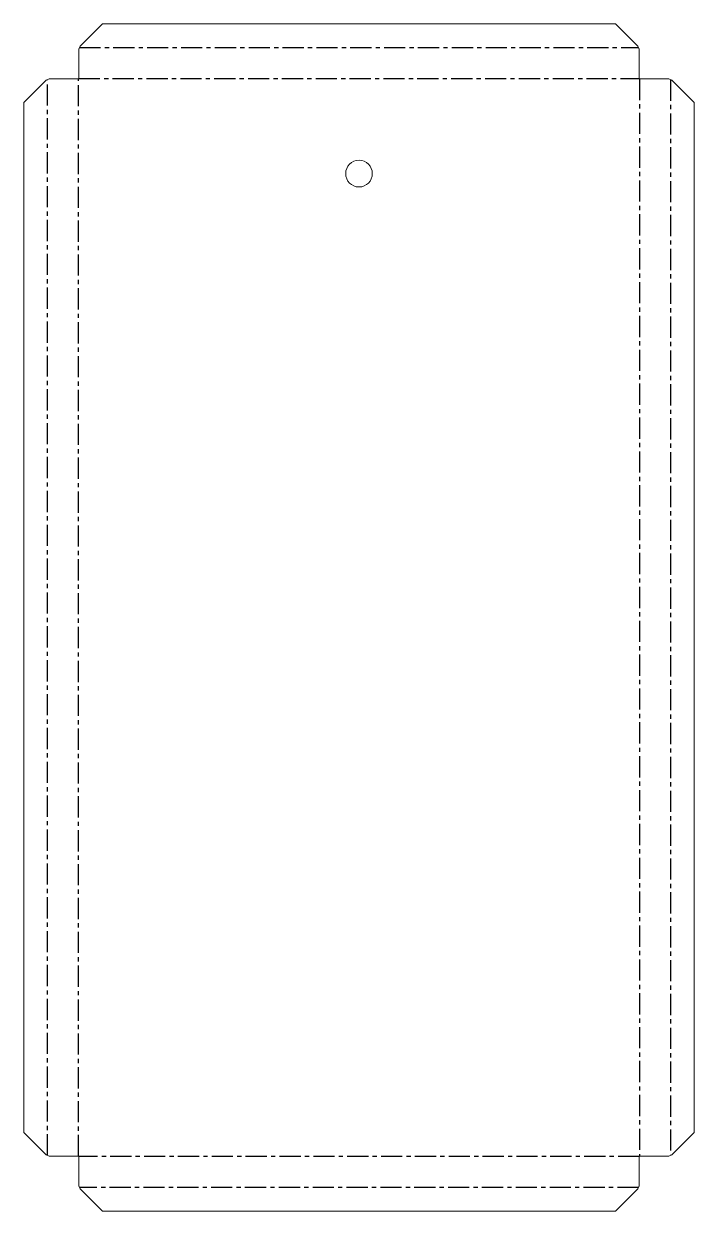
# Model space of a CAD drawing. Header units: millimetres. Extents: x -201 to 201, y -356 to 356.
import ezdxf

# ---------------------------------------------------------------- set-up
doc = ezdxf.new("R2010")
doc.units = ezdxf.units.MM
doc.linetypes.add('CENTERX2', pattern=[20.32, 12.7, -2.54, 2.54, -2.54])

msp = doc.modelspace()

# ---------------------------------------------------------------- linework, layer by layer
at = {"color": 7, "linetype": 'Continuous', "lineweight": 15}
for p, q in [((-153.99, 356.24), (-167.39, 342.84)), ((-153.99, 356.24), (153.99, 356.24)), ((167.39, 342.84), (153.99, 356.24)), ((-167.39, 342.84), (-168.19, 341.02)), ((168.19, 341.02), (167.39, 342.84)), ((-168.19, 323.19), (-168.19, 341.02)), ((168.19, 323.19), (168.19, 341.02)), ((-187.84, 322.39), (-201.24, 308.99)), ((-186.02, 323.19), (-187.84, 322.39)), ((-168.19, 323.19), (-186.02, 323.19)), ((168.19, 323.19), (186.02, 323.19)), ((187.84, 322.39), (186.02, 323.19)), ((201.24, 308.99), (187.84, 322.39)), ((-201.24, -308.99), (-201.24, 308.99)), ((201.24, 308.99), (201.24, -308.99)), ((-201.24, -308.99), (-187.84, -322.39)), ((187.84, -322.39), (201.24, -308.99)), ((-187.84, -322.39), (-186.02, -323.19)), ((-168.19, -323.19), (-186.02, -323.19)), ((-168.19, -323.19), (-168.19, -341.02)), ((168.19, -323.19), (186.02, -323.19)), ((168.19, -323.19), (168.19, -341.02)), ((186.02, -323.19), (187.84, -322.39)), ((-168.19, -341.02), (-167.39, -342.84)), ((167.39, -342.84), (168.19, -341.02)), ((-167.39, -342.84), (-153.99, -356.24)), ((153.99, -356.24), (167.39, -342.84)), ((153.99, -356.24), (-153.99, -356.24))]:
    msp.add_line(p, q, dxfattribs=at)
at = {"color": 7, "linetype": 'CENTERX2'}
for p, q in [((-167.79, 341.93), (167.79, 341.93)), ((-186.93, -322.79), (-186.93, 322.79)), ((-168.31, -323.19), (-168.31, 323.19)), ((-168.19, 323.31), (168.19, 323.31)), ((168.31, 323.19), (168.31, -323.19)), ((186.93, 322.79), (186.93, -322.79)), ((168.19, -323.31), (-168.19, -323.31)), ((167.79, -341.93), (-167.79, -341.93))]:
    msp.add_line(p, q, dxfattribs=at)
at = {"color": 7, "linetype": 'Continuous', "lineweight": 15}
msp.add_circle((0, 266.33), 8, dxfattribs=at)

doc.saveas('drawing.dxf')
